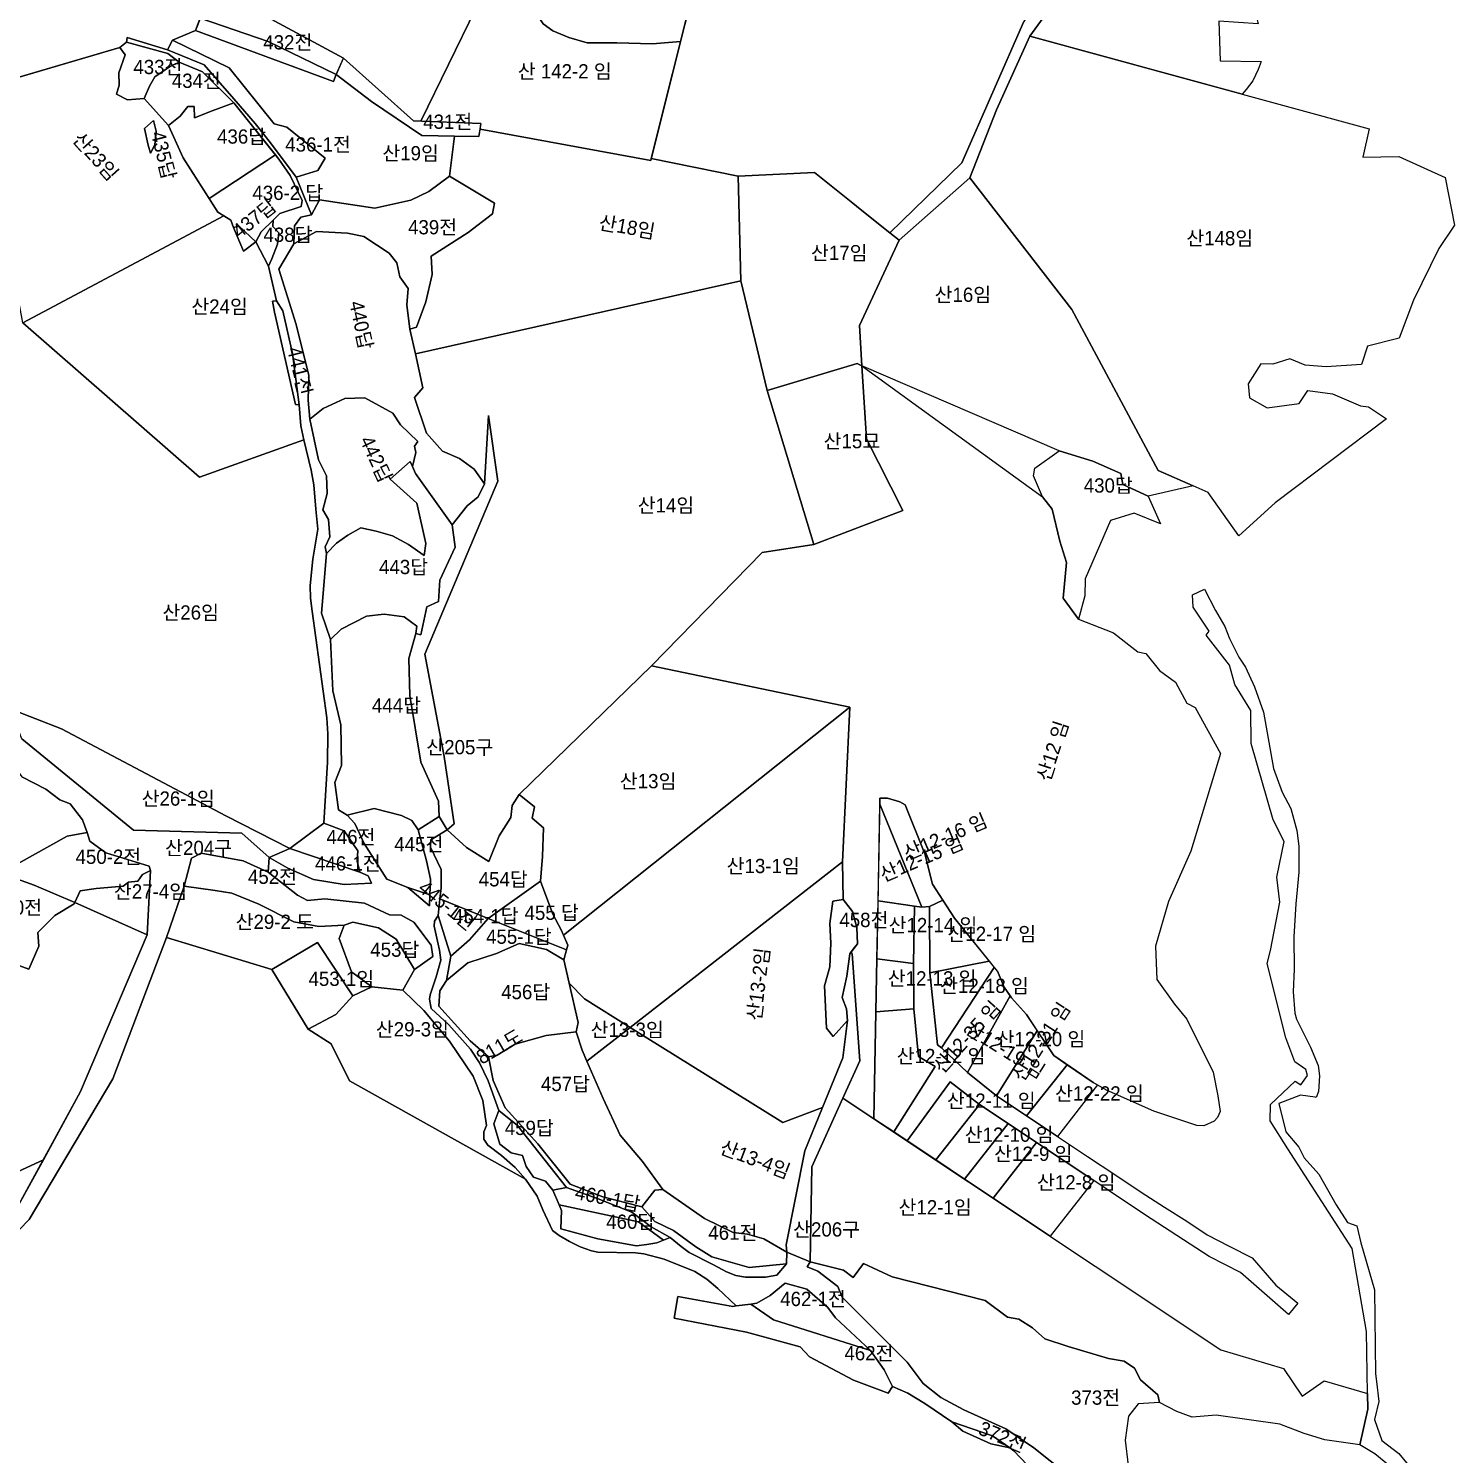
# Model space of a CAD drawing. Header units: metres. Extents: x 245462 to 249549, y 373212 to 377851.
# Drawn here: x 248763.9 to 249263.6, y 375395.7 to 375895.3 of the extents above; entities that cross this region are included whole.
import ezdxf

# ---------------------------------------------------------------- set-up
doc = ezdxf.new("R2010")
doc.units = ezdxf.units.M
doc.layers.add('00_지번', color=6, linetype='Continuous')
doc.layers.add('00_지적', color=6, linetype='Continuous')
doc.styles.get("Standard").update_dxf_attribs({"font": ''})
doc.styles.get('Standard').set_extended_font_data('Gulim')

msp = doc.modelspace()

# ---------------------------------------------------------------- linework, layer by layer
at = {"layer": '00_지적', "linetype": 'Continuous'}
for points in [[(249098.94, 376005.63), (249156.69, 375960.82), (249112.6, 375897.84), (249090.98, 375848.29), (249065.73, 375823.78), (249055.95, 375831.59), (249052.16, 375834.61), (249039.34, 375844.85), (249012.6, 375843.55), (248982.08, 375849.81), (248997.2, 375909.96), (249016.03, 375976.54), (249021.81, 375976.19), (249027.14, 375975.86), (249034.76, 375985.26), (249046.16, 375984.17), (249056.18, 375986.44), (249060.45, 375987.23), (249077.65, 375994.81), (249092.32, 376002.03), (249098.94, 376005.63)], [(248842.91, 375901.93), (248860.91, 375939.01), (248866.8, 375935.85), (248877.21, 375930.68), (248887.51, 375925.23), (248891.85, 375923.03), (248896.47, 375921.51), (248900.95, 375920.55), (248904.94, 375920.07), (248910.87, 375920.13), (248917.52, 375921.1), (248924.83, 375922.06), (248928.13, 375922.61), (248930.41, 375922.54), (248901.39, 375862.84), (248898.82, 375862.94), (248874.29, 375884.98), (248842.91, 375901.93)], [(249139.97, 375927.44), (249114.72, 375892.62), (249103.07, 375866.81), (249093.75, 375842.98), (249069, 375821.17), (249065.73, 375823.78), (249090.98, 375848.29), (249112.6, 375897.84)], [(249195.84, 375883.76), (249194.72, 375880.98), (249192.88, 375877.04), (249190.62, 375873.94), (249189.17, 375872.36), (249114.72, 375892.62), (249139.97, 375927.44), (249173.14, 375921.72), (249186.81, 375928.96), (249196.21, 375925.1), (249193.85, 375920.26), (249192.86, 375916.58), (249192.56, 375913.3), (249192.66, 375908.52), (249193.35, 375904.45), (249193.67, 375901.19), (249194.8, 375896.97), (249181.04, 375897.92), (249181.45, 375884.06), (249195.84, 375883.76)], [(248930.41, 375922.54), (248932.82, 375921.37), (248934.48, 375920.06), (248935.58, 375918.41), (248939.4, 375908.67), (248942.28, 375899.92), (248944.28, 375896.97), (248947.63, 375894.56), (248953.26, 375892.15), (248959.69, 375890.28), (248970, 375890.28), (248982.59, 375890.01), (248992.37, 375890.77), (248981.91, 375849.14), (248922.13, 375860.04), (248922.43, 375862.03), (248901.39, 375862.84), (248930.41, 375922.54)], [(248997.02, 375909.24), (248992.37, 375890.77), (248982.59, 375890.01), (248970, 375890.28), (248959.69, 375890.28), (248953.26, 375892.15), (248947.63, 375894.56), (248944.28, 375896.97), (248942.28, 375899.92), (248939.4, 375908.67), (248935.58, 375918.41), (248935.01, 375919.26), (248936.36, 375924.94), (248997.02, 375909.24)], [(248822.44, 375894.67), (248814.4, 375891.22), (248812.6, 375887.86), (248798.52, 375892.19), (248798.27, 375890.53), (248795.85, 375888.65), (248754.22, 375876.4), (248752.52, 375875.9), (248758.35, 375901.02), (248779.52, 375911.77), (248819.9, 375905.9), (248823.9, 375898.45), (248823.68, 375897.87), (248822.99, 375896.1), (248822.44, 375894.67)], [(248824.09, 375898.93), (248830.9, 375908.42), (248842.91, 375901.93), (248874.29, 375884.98), (248873.86, 375884.01), (248871.69, 375879.23), (248847.85, 375890.81), (248824.09, 375898.93)], [(248824.09, 375898.93), (248847.85, 375890.81), (248871.69, 375879.23), (248870.77, 375876.73), (248822.44, 375894.67), (248824.09, 375898.93)], [(249123.05, 375382.32), (249109.16, 375396.94), (249107.73, 375398.02), (249101.69, 375402.15), (249087.41, 375407.14), (249077.97, 375413.53), (249071.99, 375417.1), (249066.61, 375419.51), (249063.69, 375425.27), (249058.93, 375432.05), (249046.66, 375443.54), (249043.95, 375447.12), (249036.61, 375453.63), (249028.99, 375455.67), (249023.73, 375451.36), (249019.14, 375448.67), (249016.98, 375448.39), (249011.88, 375447.7), (249005.44, 375453.79), (249001.62, 375457.07), (248997.32, 375459.73), (248986.58, 375464.08), (248979.52, 375465.99), (248976.63, 375466.3), (248963.43, 375466.53), (248961.13, 375466.99), (248957.22, 375468.38), (248953.42, 375470.27), (248949.84, 375472.42), (248947.48, 375474.14), (248944.11, 375481.39), (248942.18, 375486.17), (248937.99, 375492.18), (248934.48, 375496.25), (248929.66, 375500.46), (248924.89, 375504.11), (248923.5, 375506.17), (248923.39, 375508.67), (248924.39, 375510.91), (248923.13, 375519.76), (248919.67, 375528.23), (248911.45, 375540.46), (248902.39, 375551.29), (248895.03, 375558.31), (248899.11, 375565.63), (248905.59, 375570.18), (248905.02, 375574.16), (248898.91, 375582.24), (248894.47, 375584.66), (248890.41, 375584.8), (248881.67, 375588.88), (248867.72, 375590.34), (248861.61, 375589.82), (248858.21, 375591.6), (248847.9, 375599.71), (248848.28, 375604.91), (248854.76, 375601.15), (248863.8, 375597.11), (248874.5, 375595.4), (248884.04, 375595.81), (248882.87, 375598.44), (248880.04, 375599.74), (248879.05, 375603.55), (248879.31, 375607.19), (248874.52, 375614.21), (248867.36, 375616.9), (248868.61, 375638.28), (248868.79, 375648.2), (248868.38, 375653.81), (248863.28, 375691.2), (248862.76, 375695.69), (248862.58, 375700.16), (248863.54, 375709.41), (248865.23, 375719.91), (248864.58, 375726.96), (248863.85, 375735.46), (248862.99, 375740.53), (248860.43, 375751.24), (248859.27, 375756.08), (248858.76, 375763.46), (248856.45, 375781.46), (248852.99, 375796.4), (248850.77, 375799.95), (248847.95, 375812.09), (248849.17, 375814.64), (248851.14, 375819.73), (248851.6, 375823.78), (248849.54, 375825.92), (248849.66, 375828.24), (248851.91, 375830.48), (248859.44, 375833.02), (248859.81, 375835.13), (248855.6, 375843.84), (248851.63, 375849.59), (248835.87, 375869.25), (248824.88, 375880.13), (248816.72, 375883.56), (248812.76, 375886.6), (248798.27, 375890.53), (248798.52, 375892.19), (248812.6, 375887.86), (248825.44, 375882.62), (248835.86, 375870.75), (248843.37, 375862), (248848.72, 375855.28), (248857.64, 375843.26), (248863.09, 375830.11), (248859.3, 375829.25), (248857.16, 375826.18), (248856.85, 375819.92), (248851.58, 375810.98), (248857.68, 375791.58), (248862.13, 375773.81), (248861.85, 375765.1), (248862.43, 375758.44), (248865.57, 375744.21), (248868.34, 375738.63), (248868.55, 375732.42), (248867.02, 375726.66), (248869.07, 375723.3), (248869.44, 375717.17), (248867.82, 375713.77), (248868.37, 375711.43), (248866.58, 375690.49), (248869.75, 375681.25), (248870.59, 375663.22), (248873.33, 375651.4), (248873.62, 375637.13), (248871.26, 375631.08), (248872.52, 375621.5), (248875.61, 375619.68), (248878.22, 375616.77), (248881.51, 375609.79), (248889.46, 375597.27), (248896.8, 375594.35), (248904.36, 375587.94), (248904.53, 375591.79), (248904.77, 375597.32), (248903.32, 375603.7), (248900.42, 375614.54), (248907.85, 375619.22), (248910.6, 375614.54), (248904.86, 375611.1), (248904.76, 375608.46), (248908.46, 375600.64), (248908.46, 375594.27), (248908.06, 375590.33), (248907.46, 375584.58), (248906.16, 375582.55), (248906.01, 375580.8), (248907.88, 375572.42), (248908.32, 375568.9), (248906.74, 375563.06), (248904.63, 375556.77), (248904.46, 375555.26), (248905.01, 375551.96), (248911.17, 375546.27), (248918.76, 375537.69), (248921.87, 375532.87), (248924.94, 375526.56), (248928.73, 375516.25), (248927, 375511.48), (248929.05, 375504.42), (248933.08, 375501.32), (248937.03, 375500.42), (248938.29, 375496.6), (248940.84, 375492.83), (248945.06, 375491.41), (248947.64, 375488.23), (248949.82, 375483.12), (248950.67, 375481.14), (248950.45, 375474.75), (248963.42, 375471.21), (248976.96, 375468.8), (248980.6, 375469.21), (248984.01, 375469.82), (248986.43, 375470.76), (248988.77, 375471.67), (248992.62, 375468.49), (248995.37, 375466.48), (249003.97, 375462.16), (249008.45, 375459.63), (249011.7, 375458.44), (249015.14, 375457.75), (249022.15, 375457.82), (249026.11, 375458.54), (249029.51, 375462.48), (249029.62, 375466.59), (249037.74, 375463.21), (249036.7, 375461.46), (249040.46, 375459.93), (249047.48, 375454.56), (249048.95, 375450.78), (249071.76, 375428.03), (249077.33, 375420.5), (249083.56, 375415.61), (249091.62, 375411.29), (249106.38, 375404.68), (249116.11, 375397.95), (249139.68, 375379.31)], [(248812.6, 375887.86), (248814.4, 375891.22), (248834.17, 375881.53), (248850.02, 375861.97), (248854.45, 375860.78), (248867.79, 375849.95), (248865.27, 375845.57), (248857.64, 375843.26), (248848.72, 375855.28), (248843.37, 375862), (248835.86, 375870.75), (248825.44, 375882.62), (248812.6, 375887.86)], [(248814.4, 375891.22), (248822.44, 375894.67), (248870.77, 375876.73), (248871.69, 375879.23), (248884.12, 375869.81), (248901.77, 375857.88), (248913.15, 375857.67), (248911.39, 375843.63), (248904.2, 375838.27), (248897.86, 375835.17), (248885.21, 375832.44), (248865.85, 375835.29), (248863.09, 375830.11), (248857.64, 375843.26), (248865.27, 375845.57), (248867.79, 375849.95), (248854.45, 375860.78), (248850.02, 375861.97), (248834.17, 375881.53), (248814.4, 375891.22)], [(249233.68, 375860.24), (249231.48, 375850.23), (249244.04, 375850.55), (249260.28, 375843.11), (249263.56, 375826.44), (249258.02, 375818.28), (249249.24, 375800.16), (249244.23, 375786.89), (249233.05, 375784.03), (249231, 375777.56), (249218.54, 375776.74), (249211.27, 375777.43), (249205.89, 375779.55), (249199.95, 375777.7), (249195.75, 375777.84), (249191.25, 375770.79), (249191.7, 375765.89), (249197.87, 375762.45), (249209.11, 375763.99), (249212.21, 375768.49), (249220.82, 375767.29), (249230.64, 375763.12), (249233.38, 375762.73), (249239.68, 375758.61), (249200.71, 375729.14), (249188.05, 375717.53), (249177.28, 375732.79), (249171.96, 375735.12), (249159.75, 375740.49), (249129.51, 375796.91), (249093.75, 375842.98), (249103.07, 375866.81), (249114.72, 375892.62), (249233.68, 375860.24)], [(248795.85, 375888.65), (248797.81, 375886.08), (248795.6, 375879.82), (248795.7, 375875.51), (248794.7, 375872.3), (248798.56, 375870.33), (248804.47, 375870.77), (248812.98, 375861.34), (248818.09, 375849.98), (248830.29, 375830.94), (248832.29, 375829.72), (248761.86, 375792.16), (248757.89, 375813.78), (248757.92, 375823.19), (248758.69, 375841), (248755.15, 375861), (248752.52, 375875.9), (248795.85, 375888.65)], [(248795.85, 375888.65), (248798.27, 375890.53), (248812.76, 375886.6), (248816.72, 375883.56), (248813.34, 375881.86), (248808.17, 375878.43), (248806.33, 375875.12), (248804.47, 375870.77), (248798.56, 375870.33), (248794.7, 375872.3), (248795.7, 375875.51), (248795.6, 375879.82), (248797.81, 375886.08), (248795.85, 375888.65)], [(248804.47, 375870.77), (248806.33, 375875.12), (248808.17, 375878.43), (248813.34, 375881.86), (248816.72, 375883.56), (248824.88, 375880.13), (248835.87, 375869.25), (248828.24, 375866.55), (248822.06, 375864.07), (248821.94, 375868.06), (248819.72, 375868.05), (248817.01, 375864.65), (248812.98, 375861.34), (248804.47, 375870.77)], [(248871.69, 375879.23), (248874.29, 375884.98), (248898.82, 375862.94), (248922.43, 375862.03), (248921.75, 375857.51), (248913.15, 375857.67), (248901.77, 375857.88), (248884.12, 375869.81), (248871.69, 375879.23)], [(248812.98, 375861.34), (248817.01, 375864.65), (248819.72, 375868.05), (248821.94, 375868.06), (248822.06, 375864.07), (248828.24, 375866.55), (248835.87, 375869.25), (248850.44, 375851.07), (248827.19, 375835.78), (248818.09, 375849.98), (248812.98, 375861.34)], [(248806.67, 375851.62), (248805.85, 375854.49), (248804.55, 375860.35), (248807.65, 375863.12), (248808.59, 375859.34), (248808.21, 375854.61), (248806.67, 375851.62)], [(248806.67, 375851.62), (248808.21, 375854.61), (248808.59, 375859.34), (248807.65, 375863.12), (248804.55, 375860.35), (248805.85, 375854.49), (248806.67, 375851.62)], [(248897.55, 375789.94), (248899.82, 375790.7), (248903.17, 375799.61), (248905.35, 375809.1), (248904.94, 375815.6), (248917.9, 375823.92), (248926.47, 375830.41), (248927.14, 375834.17), (248911.39, 375843.63), (248913.15, 375857.67), (248921.75, 375857.51), (248922.13, 375860.04), (248981.91, 375849.14), (248982.08, 375849.81), (249012.6, 375843.55), (249013.47, 375806.96), (248899.46, 375781.31), (248897.55, 375789.94)], [(248827.19, 375835.78), (248850.44, 375851.07), (248851.63, 375849.59), (248855.6, 375843.84), (248859.81, 375835.13), (248859.44, 375833.02), (248851.91, 375830.48), (248849.66, 375828.24), (248845.44, 375824.12), (248843.61, 375820.59), (248837.72, 375826.05), (248835.72, 375825.62), (248834.82, 375828.18), (248832.29, 375829.72), (248830.29, 375830.94), (248827.19, 375835.78)], [(248911.39, 375843.63), (248927.14, 375834.17), (248926.47, 375830.41), (248917.9, 375823.92), (248904.94, 375815.6), (248905.35, 375809.1), (248903.17, 375799.61), (248899.82, 375790.7), (248897.55, 375789.94), (248896.52, 375798.54), (248896.96, 375804.21), (248894.02, 375808.28), (248892.98, 375813.25), (248890.28, 375816.61), (248881.34, 375822.49), (248875.72, 375823.67), (248864.79, 375824.22), (248856.85, 375819.92), (248857.16, 375826.18), (248859.3, 375829.25), (248863.09, 375830.11), (248865.85, 375835.29), (248885.21, 375832.44), (248897.86, 375835.17), (248904.2, 375838.27), (248911.39, 375843.63)], [(249012.6, 375843.55), (249039.34, 375844.85), (249052.16, 375834.61), (249055.95, 375831.59), (249065.73, 375823.78), (249069, 375821.17), (249055.05, 375791.27), (249055.94, 375777.19), (249054.27, 375777.96), (249022.75, 375768.46), (249013.47, 375806.96), (249012.6, 375843.55)], [(249055.94, 375777.19), (249055.05, 375791.27), (249069, 375821.17), (249093.75, 375842.98), (249129.51, 375796.91), (249159.75, 375740.49), (249171.96, 375735.12), (249156.17, 375731.52), (249147.34, 375735.6), (249146.59, 375739.47), (249136.87, 375743.78), (249125.02, 375747.35), (249055.94, 375777.19)], [(248832.29, 375829.72), (248834.82, 375828.18), (248835.72, 375825.62), (248839.27, 375817.36), (248843.61, 375820.59), (248847.95, 375812.09), (248850.77, 375799.95), (248849.39, 375799.85), (248850.12, 375795.97), (248857.49, 375763.57), (248858.76, 375763.46), (248859.27, 375756.08), (248860.43, 375751.24), (248823.86, 375738.09), (248761.86, 375792.16), (248832.29, 375829.72)], [(248843.61, 375820.59), (248839.27, 375817.36), (248835.72, 375825.62), (248837.72, 375826.05), (248843.61, 375820.59)], [(248849.66, 375828.24), (248849.54, 375825.92), (248851.6, 375823.78), (248851.14, 375819.73), (248849.17, 375814.64), (248847.95, 375812.09), (248843.61, 375820.59), (248845.44, 375824.12), (248849.66, 375828.24)], [(248856.85, 375819.92), (248864.79, 375824.22), (248875.72, 375823.67), (248881.34, 375822.49), (248890.28, 375816.61), (248892.98, 375813.25), (248894.02, 375808.28), (248896.96, 375804.21), (248896.52, 375798.54), (248897.55, 375789.94), (248899.46, 375781.31), (248902.1, 375769.39), (248899.19, 375766.07), (248903.37, 375753.52), (248908.92, 375747.28), (248914.88, 375744.68), (248920.09, 375740.89), (248923.71, 375735.8), (248921.51, 375731.25), (248917.55, 375728.08), (248912.35, 375721.39), (248899.54, 375739.4), (248898.43, 375741.9), (248899.63, 375746.72), (248899.14, 375748.99), (248900.31, 375750.62), (248894.3, 375756.43), (248891.52, 375760.5), (248881.69, 375765.88), (248874.69, 375765.75), (248867.12, 375762.19), (248862.43, 375758.44), (248861.85, 375765.1), (248862.13, 375773.81), (248857.68, 375791.58), (248851.58, 375810.98), (248856.85, 375819.92)], [(249013.47, 375806.96), (249022.75, 375768.46), (249039.08, 375714.59), (249020.95, 375711.76), (248982.15, 375672.04), (248935.88, 375626.91), (248933.4, 375623.11), (248932.96, 375618.83), (248928.85, 375612.5), (248925.21, 375603.48), (248917.39, 375608.38), (248910.6, 375614.54), (248913, 375616.66), (248909.57, 375640.24), (248902.75, 375676.15), (248928.37, 375736.68), (248925.09, 375759.7), (248923.71, 375735.8), (248920.09, 375740.89), (248914.88, 375744.68), (248908.92, 375747.28), (248903.37, 375753.52), (248899.19, 375766.07), (248902.1, 375769.39), (248899.46, 375781.31), (249013.47, 375806.96)], [(248850.77, 375799.95), (248852.99, 375796.4), (248856.45, 375781.46), (248858.76, 375763.46), (248857.49, 375763.57), (248850.12, 375795.97), (248849.39, 375799.85), (248850.77, 375799.95)], [(248761.86, 375792.16), (248823.86, 375738.09), (248860.43, 375751.24)], [(249039.08, 375714.59), (249070.3, 375726.44), (249057.55, 375751.51), (249055.94, 375777.19), (249119.21, 375731.23), (249122.63, 375726.95), (249125.25, 375715.65), (249127.61, 375708.26), (249126.39, 375695.78), (249131.83, 375688.41), (249144.12, 375683.56), (249149.4, 375679.41), (249152.62, 375676.88), (249155.45, 375676.3), (249160.22, 375670.42), (249165.76, 375666.28), (249169.76, 375658.98), (249172.69, 375657.41), (249181.57, 375641.28), (249171.2, 375607.08), (249163.32, 375589.47), (249158.83, 375573.84), (249159.25, 375562.13), (249165.44, 375553.51), (249169.75, 375548.24), (249178.95, 375529.62), (249180.63, 375521.35), (249181.4, 375515.83), (249180.54, 375513.72), (249179.33, 375512.5), (249175.71, 375510.77), (249173.28, 375510.94), (249158.16, 375515.92), (249141.59, 375523.37), (249136.99, 375525.99), (249123.19, 375535.42), (249113.62, 375549.82), (249108.36, 375555.63), (249105.78, 375559.47), (249103.39, 375564.97), (249088.38, 375583.55), (249080.62, 375595.5), (249078.02, 375606.11), (249071.11, 375623.3), (249069.2, 375624.42), (249064.86, 375625.7), (249062.24, 375625.66), (249060.14, 375513.33), (249049.26, 375520.57), (249055.16, 375533.58), (249052.49, 375571.07), (249052.19, 375571.78), (249053.24, 375573.15), (249054.32, 375574.55), (249054.09, 375580.36), (249052.62, 375585.96), (249051.31, 375587.6), (249049.31, 375590.08), (249049.14, 375603.28), (249051.71, 375657.5), (248982.15, 375672.04), (249020.95, 375711.76), (249039.08, 375714.59)], [(249055.94, 375777.19), (249057.55, 375751.51), (249070.3, 375726.44), (249039.08, 375714.59), (249022.75, 375768.46), (249054.27, 375777.96), (249055.94, 375777.19)], [(248898.43, 375741.9), (248897.65, 375743.66), (248890.62, 375737.41), (248899.91, 375728.96), (248903.17, 375714.9), (248902.48, 375710.72), (248897.08, 375714.5), (248891.39, 375717.6), (248885.68, 375719.18), (248880.36, 375720.37), (248875.77, 375717.79), (248871.84, 375714.97), (248868.37, 375711.43), (248867.82, 375713.77), (248869.44, 375717.17), (248869.07, 375723.3), (248867.02, 375726.66), (248868.55, 375732.42), (248868.34, 375738.63), (248865.57, 375744.21), (248862.43, 375758.44), (248867.12, 375762.19), (248874.69, 375765.75), (248881.69, 375765.88), (248891.52, 375760.5), (248894.3, 375756.43), (248900.31, 375750.62), (248899.14, 375748.99), (248899.63, 375746.72), (248898.43, 375741.9)], [(248912.35, 375721.39), (248917.55, 375728.08), (248921.51, 375731.25), (248923.71, 375735.8), (248925.09, 375759.7), (248928.37, 375736.68), (248902.75, 375676.15), (248909.57, 375640.24), (248913, 375616.66), (248910.6, 375614.54), (248907.85, 375619.22), (248907.57, 375624.58), (248901.32, 375638.3), (248897.5, 375661.6), (248897.2, 375674.63), (248899.6, 375683.34), (248901.33, 375682.9), (248903.53, 375692.72), (248907.53, 375694.61), (248908.05, 375702.06), (248913.41, 375713.59), (248912.35, 375721.39)], [(248860.43, 375751.24), (248862.99, 375740.53), (248863.85, 375735.46), (248864.58, 375726.96), (248865.23, 375719.91), (248863.54, 375709.41), (248862.58, 375700.16), (248862.76, 375695.69), (248863.28, 375691.2), (248868.38, 375653.81), (248868.79, 375648.2), (248868.61, 375638.28), (248867.36, 375616.9), (248855.42, 375607.97), (248833.07, 375619.51), (248775.45, 375649.95), (248757.47, 375656.97)], [(249156.17, 375731.52), (249156.22, 375731.5), (249160.51, 375721.74), (249151.3, 375725.5), (249142.97, 375722.91), (249134.16, 375702.47), (249134.05, 375696.56), (249131.83, 375688.41), (249126.39, 375695.78), (249127.61, 375708.26), (249125.25, 375715.65), (249122.63, 375726.95), (249119.21, 375731.23), (249116.08, 375738.54), (249116.52, 375741.3), (249125.02, 375747.35), (249136.87, 375743.78), (249146.59, 375739.47), (249147.34, 375735.6), (249156.17, 375731.52)], [(248912.35, 375721.39), (248913.41, 375713.59), (248908.05, 375702.06), (248907.53, 375694.61), (248903.53, 375692.72), (248901.33, 375682.9), (248899.6, 375683.34), (248899.96, 375685.93), (248895.5, 375689.18), (248888.56, 375690.17), (248882.31, 375689.39), (248873.42, 375684.89), (248869.75, 375681.25), (248866.58, 375690.49), (248868.37, 375711.43), (248871.84, 375714.97), (248875.77, 375717.79), (248880.36, 375720.37), (248885.68, 375719.18), (248891.39, 375717.6), (248897.08, 375714.5), (248902.48, 375710.72), (248903.17, 375714.9), (248899.91, 375728.96), (248890.62, 375737.41), (248897.65, 375743.66), (248898.43, 375741.9), (248899.54, 375739.4), (248912.35, 375721.39)], [(249233.13, 375416.98), (249232.77, 375438.75), (249227.69, 375467.79), (249205.18, 375502.74), (249198.97, 375512.61), (249199.12, 375518.32), (249207.73, 375526.43), (249209.66, 375525.21), (249212.03, 375528.42), (249211.5, 375530.62), (249207.65, 375533.31), (249204.43, 375541.71), (249197.96, 375567.75), (249199.05, 375572.32), (249202.36, 375589.23), (249201.34, 375597.93), (249203.88, 375610.44), (249199.98, 375618.06), (249192.33, 375644.85), (249192.16, 375656.37), (249186.6, 375665.5), (249184.76, 375672.29), (249176.51, 375682.74), (249177.57, 375684.19), (249171.97, 375692.57), (249171.78, 375696.92), (249175.94, 375698.87), (249179.86, 375691.38), (249183.08, 375685.84), (249184.76, 375681.58), (249187.96, 375675.08), (249190.32, 375671.51), (249193.48, 375664.65), (249196.6, 375655.79), (249200.13, 375636.08), (249203.16, 375627.73), (249206.24, 375622), (249208.37, 375614.28), (249208.96, 375608.81), (249209.01, 375599.68), (249208.01, 375588.61), (249207.31, 375577.11), (249207.36, 375565.7), (249207.06, 375557.76), (249207.66, 375550.27), (249208.24, 375548.17), (249213.16, 375538.39), (249215.78, 375531.99), (249216.27, 375528.31), (249215.9, 375522.83), (249215.14, 375520.76), (249214.78, 375520.92), (249209.55, 375521.63), (249202.06, 375518.7), (249204.41, 375508.68), (249208.96, 375503.31), (249210.91, 375499.6), (249216.08, 375493.9), (249222.14, 375483.15), (249226.08, 375476.94), (249229.3, 375475.73), (249230.76, 375469.79), (249235.55, 375453.37), (249235.92, 375423.94), (249236.22, 375421.27), (249237.02, 375414.25), (249235.49, 375407.96), (249238.1, 375400.54), (249244.06, 375396.03), (249252.13, 375386.21)], [(248869.75, 375681.25), (248873.42, 375684.89), (248882.31, 375689.39), (248888.56, 375690.17), (248895.5, 375689.18), (248899.96, 375685.93), (248899.6, 375683.34), (248897.2, 375674.63), (248897.5, 375661.6), (248901.32, 375638.3), (248907.57, 375624.58), (248907.85, 375619.22), (248900.42, 375614.54), (248898.25, 375617.78), (248894.62, 375619.53), (248884.98, 375621.99), (248875.61, 375619.68), (248872.52, 375621.5), (248871.26, 375631.08), (248873.62, 375637.13), (248873.33, 375651.4), (248870.59, 375663.22), (248869.75, 375681.25)], [(249051.71, 375657.5), (248951.31, 375577.64), (248950.51, 375579.54), (248947.64, 375584.98), (248943.29, 375596.62), (248943.96, 375605.18), (248944.33, 375615.26), (248940.36, 375618.67), (248941.15, 375622.59), (248935.88, 375626.91), (248982.15, 375672.04), (249051.71, 375657.5)], [(248757.47, 375656.97), (248775.45, 375649.95), (248833.07, 375619.51), (248855.42, 375607.97), (248848.28, 375604.91), (248838.63, 375613.37), (248800.73, 375614.41), (248761.51, 375646.46), (248757.47, 375656.97)], [(249049.14, 375603.28), (248974.73, 375545.33), (248958.72, 375555.35), (248953.31, 375560.86), (248951.47, 375569.02), (248952.39, 375572.45), (248952.82, 375574.08), (248951.31, 375577.64), (249051.71, 375657.5), (249049.14, 375603.28)], [(248723.03, 375640.9), (248731.51, 375645.31), (248741.52, 375646.55), (248749.77, 375645.68), (248755, 375642.23), (248761.52, 375633.16), (248769.93, 375628.79), (248774.84, 375625.04), (248778.48, 375623.67), (248782.87, 375618.05), (248784.47, 375613.64), (248777.43, 375612.38), (248754.16, 375599.4), (248744.77, 375602.81), (248716.28, 375616.2), (248716.2, 375621.49), (248716.69, 375625.93), (248722.96, 375634.55), (248723.03, 375640.9)], [(248761.51, 375646.46), (248800.73, 375614.41), (248838.63, 375613.37), (248848.28, 375604.91), (248847.9, 375599.71), (248839.1, 375603.67), (248824.41, 375606.38), (248821.03, 375604.66), (248818.45, 375594.8), (248812.31, 375576.77), (248793.43, 375527.3), (248764.18, 375477.98), (248739.23, 375452.4)], [(248759.82, 375481.94), (248782.14, 375522.86), (248805.43, 375577.76), (248806.6, 375600.26), (248806.18, 375601.85), (248791, 375606.49), (248785.44, 375610.61), (248784.47, 375613.64), (248782.87, 375618.05), (248778.48, 375623.67), (248774.84, 375625.04), (248769.93, 375628.79), (248761.52, 375633.16)], [(248910.6, 375614.54), (248917.39, 375608.38), (248925.21, 375603.48), (248928.85, 375612.5), (248932.96, 375618.83), (248933.4, 375623.11), (248935.88, 375626.91), (248941.15, 375622.59), (248940.36, 375618.67), (248944.33, 375615.26), (248943.96, 375605.18), (248943.29, 375596.62), (248925, 375583.48), (248908.06, 375590.33), (248908.46, 375594.27), (248908.46, 375600.64), (248904.76, 375608.46), (248904.86, 375611.1), (248910.6, 375614.54)], [(248875.61, 375619.68), (248884.98, 375621.99), (248894.62, 375619.53), (248898.25, 375617.78), (248900.42, 375614.54), (248903.32, 375603.7), (248904.77, 375597.32), (248904.53, 375591.79), (248896.8, 375594.35), (248889.46, 375597.27), (248881.51, 375609.79), (248878.22, 375616.77), (248875.61, 375619.68)], [(249062.2, 375623.54), (249076.89, 375587.47), (249074.36, 375587.83), (249061.57, 375589.65), (249062.2, 375623.54)], [(249064.86, 375625.7), (249069.2, 375624.42), (249071.11, 375623.3), (249078.02, 375606.11), (249080.62, 375595.5), (249084.28, 375589.87), (249079.6, 375587.71), (249076.89, 375587.47), (249062.2, 375623.54), (249062.24, 375625.66), (249064.86, 375625.7)], [(248855.42, 375607.97), (248867.36, 375616.9), (248874.52, 375614.21), (248879.31, 375607.19), (248879.05, 375603.55), (248880.04, 375599.74), (248855.42, 375607.97)], [(248784.47, 375613.64), (248785.44, 375610.61), (248791, 375606.49), (248806.18, 375601.85), (248806.6, 375600.26), (248803.87, 375598.84), (248802.19, 375596.56), (248798.99, 375596.27), (248797.07, 375594.85), (248787.57, 375594.02), (248781.97, 375593.18), (248780.17, 375589.1), (248765.93, 375595.18), (248754.16, 375599.4), (248777.43, 375612.38), (248784.47, 375613.64)], [(248818.45, 375594.8), (248821.03, 375604.66), (248824.41, 375606.38), (248839.1, 375603.67), (248847.9, 375599.71), (248858.21, 375591.6), (248861.61, 375589.82), (248867.72, 375590.34), (248881.67, 375588.88), (248890.41, 375584.8), (248894.47, 375584.66), (248898.91, 375582.24), (248905.02, 375574.16), (248905.59, 375570.18), (248899.11, 375565.63), (248892.78, 375576.18), (248886.57, 375580.2), (248877.54, 375582.25), (248874.46, 375581.2), (248865.59, 375580.67), (248856.83, 375582.32), (248844.55, 375588.47), (248835.12, 375592.31), (248829.32, 375593.31), (248818.45, 375594.8)], [(248855.42, 375607.97), (248880.04, 375599.74), (248882.87, 375598.44), (248884.04, 375595.81), (248874.5, 375595.4), (248863.8, 375597.11), (248854.76, 375601.15), (248848.28, 375604.91), (248855.42, 375607.97)], [(249049.14, 375603.28), (249049.31, 375590.08), (249045.73, 375589.56), (249044.68, 375581.72), (249045.03, 375574.86), (249044.72, 375566.59), (249042.83, 375559.84), (249043.57, 375545.04), (249045.89, 375542.17), (249050.84, 375547.74), (249049.23, 375534.62), (249042.14, 375517.23), (249028.16, 375511.95), (248974.73, 375545.33), (249049.14, 375603.28)], [(248754.16, 375599.4), (248765.93, 375595.18), (248780.17, 375589.1), (248779.94, 375588.59), (248773.17, 375584.56), (248767.13, 375578.62), (248767.54, 375573.83), (248764.01, 375565.76), (248745.83, 375572.4)], [(248806.6, 375600.26), (248805.43, 375577.76), (248780.17, 375589.1), (248781.97, 375593.18), (248787.57, 375594.02), (248797.07, 375594.85), (248798.99, 375596.27), (248802.19, 375596.56), (248803.87, 375598.84), (248806.6, 375600.26)], [(248925, 375583.48), (248943.29, 375596.62), (248947.64, 375584.98), (248950.51, 375579.54), (248951.31, 375577.64), (248952.82, 375574.08), (248952.39, 375572.45), (248925, 375583.48)], [(248536.23, 375513.29), (248618.7, 375592.8), (248629.45, 375521.76), (248645.41, 375501.09), (248686.38, 375489.28), (248754.2, 375491.99), (248769.11, 375498.97), (248759.82, 375481.94), (248733.86, 375457.68), (248704.28, 375453.85), (248580.63, 375435.33), (248535.99, 375398.35), (248503.99, 375411.34), (248476.22, 375438.96), (248490.75, 375490.89), (248509.76, 375500.26), (248512.98, 375487.91), (248526.17, 375497.02), (248522.26, 375506.41), (248536.23, 375513.29)], [(248874.46, 375581.2), (248872.76, 375576.44), (248877.09, 375564.84), (248884.16, 375559.54), (248877.49, 375556.41), (248865.19, 375575.08), (248849.12, 375565.63), (248812.31, 375576.77), (248818.45, 375594.8), (248829.32, 375593.31), (248835.12, 375592.31), (248844.55, 375588.47), (248856.83, 375582.32), (248865.59, 375580.67), (248874.46, 375581.2)], [(248896.8, 375594.35), (248904.53, 375591.79), (248904.36, 375587.94), (248896.8, 375594.35)], [(248745.83, 375572.4), (248764.01, 375565.76), (248767.54, 375573.83), (248767.13, 375578.62), (248773.17, 375584.56), (248779.94, 375588.59), (248780.17, 375589.1)], [(248780.17, 375589.1), (248805.43, 375577.76), (248782.14, 375522.86), (248769.11, 375498.97), (248754.2, 375491.99)], [(248908.06, 375590.33), (248925, 375583.48), (248918.41, 375575.97), (248911.92, 375570.23), (248907.46, 375584.58), (248908.06, 375590.33)], [(249051.7, 375571.14), (249050.65, 375563.26), (249048.97, 375555.78), (249050.56, 375551.82), (249050.84, 375547.74), (249045.89, 375542.17), (249043.57, 375545.04), (249042.83, 375559.84), (249044.72, 375566.59), (249045.03, 375574.86), (249044.68, 375581.72), (249045.73, 375589.56), (249049.31, 375590.08), (249052.62, 375585.96), (249054.09, 375580.36), (249054.32, 375574.55), (249051.7, 375571.14)], [(249074.36, 375587.83), (249074.01, 375567.72), (249061.19, 375569.33), (249061.57, 375589.65), (249074.36, 375587.83)], [(249076.89, 375587.47), (249079.6, 375587.71), (249079.76, 375564.47), (249082.4, 375539.2), (249083.76, 375538.11), (249092.89, 375529.56), (249103.12, 375521.29), (249113.65, 375514.32), (249124.45, 375507.13), (249135, 375500.1), (249144.86, 375493.54), (249153.75, 375487.62), (249161.89, 375482.34), (249169.76, 375477.45), (249176.95, 375472.66), (249184.56, 375468.63), (249192.72, 375464.52), (249200.97, 375454.98), (249208.69, 375448.65), (249205.42, 375444.7), (249188.61, 375459.43), (249177.61, 375465.09), (249157.23, 375478.27), (249147.19, 375484.95), (249137.16, 375491.63), (249117.15, 375504.96), (249107.12, 375511.64), (249097.07, 375518.33), (249086.8, 375526.19), (249071.8, 375505.56), (249067.08, 375508.7), (249081.55, 375531.58), (249075.76, 375535.13), (249074.12, 375551.85), (249074.01, 375567.72), (249074.36, 375587.83), (249076.89, 375587.47)], [(249084.28, 375589.87), (249088.38, 375583.55), (249100.56, 375568.48), (249079.76, 375564.47), (249079.6, 375587.71), (249084.28, 375589.87)], [(248874.46, 375581.2), (248877.54, 375582.25), (248886.57, 375580.2), (248892.78, 375576.18), (248899.11, 375565.63), (248895.03, 375558.31), (248884.16, 375559.54), (248877.09, 375564.84), (248872.76, 375576.44), (248874.46, 375581.2)], [(248907.46, 375584.58), (248911.92, 375570.23), (248910.36, 375561.74), (248908.03, 375558.12), (248907.72, 375552.73), (248918.69, 375540.57), (248925.09, 375534.97), (248926.73, 375526.77), (248930.93, 375517.15), (248942.33, 375504.47), (248953.73, 375490.42), (248965.1, 375485.96), (248978.83, 375482.48), (248983.37, 375477.27), (248989.92, 375474.16), (248997.73, 375468.48), (249003.38, 375464.95), (249016.36, 375461.16), (249029.51, 375462.48), (249026.11, 375458.54), (249022.15, 375457.82), (249015.14, 375457.75), (249011.7, 375458.44), (249008.45, 375459.63), (249003.97, 375462.16), (248995.37, 375466.48), (248992.62, 375468.49), (248988.77, 375471.67), (248982.04, 375475.49), (248975.27, 375480.53), (248963.53, 375485.26), (248952.41, 375489.25), (248935.19, 375510.95), (248928.73, 375516.25), (248924.94, 375526.56), (248921.87, 375532.87), (248918.76, 375537.69), (248911.17, 375546.27), (248905.01, 375551.96), (248904.46, 375555.26), (248904.63, 375556.77), (248906.74, 375563.06), (248908.32, 375568.9), (248907.88, 375572.42), (248906.01, 375580.8), (248906.16, 375582.55), (248907.46, 375584.58)], [(248952.39, 375572.45), (248951.47, 375569.02), (248945.39, 375572.66), (248935.86, 375574.77), (248927.9, 375571.27), (248917.83, 375567.94), (248910.36, 375561.74), (248911.92, 375570.23), (248918.41, 375575.97), (248925, 375583.48), (248952.39, 375572.45)], [(248556.2, 375359.19), (248445.08, 375410.47), (248476.22, 375438.96), (248503.99, 375411.34), (248535.99, 375398.35), (248580.63, 375435.33), (248625.03, 375439.88), (248667.22, 375442.73), (248739.23, 375452.4), (248764.18, 375477.98), (248793.43, 375527.3), (248812.31, 375576.77), (248849.12, 375565.63)], [(248877.49, 375556.41), (248871.61, 375549.79), (248861.88, 375544.66), (248849.12, 375565.63), (248865.19, 375575.08), (248877.49, 375556.41)], [(248951.47, 375569.02), (248953.31, 375560.86), (248956.44, 375546.99), (248955.8, 375543.71), (248945.32, 375542.51), (248934.42, 375539.46), (248928.17, 375535.56), (248925.09, 375534.97), (248918.69, 375540.57), (248907.72, 375552.73), (248908.03, 375558.12), (248910.36, 375561.74), (248917.83, 375567.94), (248927.9, 375571.27), (248935.86, 375574.77), (248945.39, 375572.66), (248951.47, 375569.02)], [(249052.19, 375571.78), (249052.49, 375571.07), (249055.16, 375533.58), (249049.26, 375520.57), (249038.33, 375496.5), (249037.74, 375463.21), (249029.62, 375466.59), (249029.39, 375469.1), (249035.96, 375502.07), (249042.14, 375517.23), (249049.23, 375534.62), (249050.84, 375547.74), (249050.56, 375551.82), (249048.97, 375555.78), (249050.65, 375563.26), (249051.7, 375571.14), (249052.19, 375571.78)], [(249074.01, 375567.72), (249074.12, 375551.85), (249060.84, 375550.76), (249061.19, 375569.33), (249074.01, 375567.72)], [(249100.56, 375568.48), (249102.32, 375566.3), (249083.76, 375538.11), (249082.4, 375539.2), (249079.76, 375564.47), (249100.56, 375568.48)], [(249103.39, 375564.97), (249105.78, 375559.47), (249107.82, 375556.43), (249092.89, 375529.56), (249083.76, 375538.11), (249102.32, 375566.3), (249103.39, 375564.97)], [(248849.12, 375565.63), (248861.88, 375544.66), (248869.9, 375539.59), (248876.37, 375526.64), (248937.99, 375492.18), (248942.18, 375486.17), (248944.11, 375481.39), (248947.48, 375474.14), (248949.84, 375472.42), (248953.42, 375470.27), (248957.22, 375468.38), (248961.13, 375466.99), (248963.43, 375466.53), (248976.63, 375466.3), (248979.52, 375465.99), (248986.58, 375464.08), (248997.32, 375459.73), (249001.62, 375457.07), (249005.44, 375453.79), (249011.88, 375447.7), (249010.65, 375447.54), (248991.44, 375450.99), (248990.1, 375443.44), (249015.48, 375438.49), (249034.26, 375433.33), (249037.55, 375429.91), (249053.02, 375421.72), (249065.08, 375417.19), (249066.61, 375419.51), (249071.99, 375417.1), (249077.97, 375413.53), (249087.41, 375407.14), (249091.28, 375403.85), (249101.13, 375399.42), (249107.73, 375398.02), (249109.16, 375396.94), (249123.05, 375382.32)], [(248895.03, 375558.31), (248902.39, 375551.29), (248911.45, 375540.46), (248919.67, 375528.23), (248923.13, 375519.76), (248924.39, 375510.91), (248923.39, 375508.67), (248923.5, 375506.17), (248924.89, 375504.11), (248929.66, 375500.46), (248934.48, 375496.25), (248937.99, 375492.18), (248876.37, 375526.64), (248869.9, 375539.59), (248861.88, 375544.66), (248871.61, 375549.79), (248877.49, 375556.41), (248884.16, 375559.54), (248895.03, 375558.31)], [(248953.31, 375560.86), (248958.72, 375555.35), (248974.73, 375545.33), (248959.54, 375533.51), (248957.88, 375537.36), (248955.8, 375543.71), (248956.44, 375546.99), (248953.31, 375560.86)], [(249107.82, 375556.43), (249108.36, 375555.63), (249113.62, 375549.82), (249117.37, 375544.17), (249103.12, 375521.29), (249092.89, 375529.56), (249107.82, 375556.43)], [(249074.12, 375551.85), (249075.76, 375535.13), (249081.55, 375531.58), (249067.08, 375508.7), (249060.14, 375513.33), (249060.84, 375550.76), (249074.12, 375551.85)], [(248925.09, 375534.97), (248928.17, 375535.56), (248934.42, 375539.46), (248945.32, 375542.51), (248955.8, 375543.71), (248957.88, 375537.36), (248959.54, 375533.51), (248965.21, 375520.4), (248971.18, 375507.57), (248979, 375498.32), (248986.12, 375488.55), (248983.34, 375488.33), (248978.83, 375482.48), (248965.1, 375485.96), (248953.73, 375490.42), (248942.33, 375504.47), (248930.93, 375517.15), (248926.73, 375526.77), (248925.09, 375534.97)], [(248959.54, 375533.51), (248974.73, 375545.33), (249028.16, 375511.95), (249042.14, 375517.23), (249035.96, 375502.07), (249029.39, 375469.1), (249029.62, 375466.59), (249021.56, 375471.21), (249015.79, 375472.9), (249010.82, 375473.45), (249000.74, 375478.3), (248986.12, 375488.55), (248979, 375498.32), (248971.18, 375507.57), (248965.21, 375520.4), (248959.54, 375533.51)], [(249123.19, 375535.42), (249127.85, 375532.24), (249113.65, 375514.32), (249103.12, 375521.29), (249117.37, 375544.17), (249123.19, 375535.42)], [(249136.99, 375525.99), (249138.48, 375525.15), (249124.45, 375507.13), (249113.65, 375514.32), (249127.85, 375532.24), (249136.99, 375525.99)], [(249086.8, 375526.19), (249097.07, 375518.33), (249081.84, 375498.88), (249071.8, 375505.56), (249086.8, 375526.19)], [(248928.73, 375516.25), (248935.19, 375510.95), (248952.41, 375489.25), (248947.64, 375488.23), (248945.06, 375491.41), (248940.84, 375492.83), (248938.29, 375496.6), (248937.03, 375500.42), (248933.08, 375501.32), (248929.05, 375504.42), (248927, 375511.48), (248928.73, 375516.25)], [(249037.74, 375463.21), (249038.33, 375496.5), (249049.26, 375520.57), (249181.73, 375432.34), (249203.66, 375425.79), (249210.2, 375416.15), (249217.93, 375421.52), (249233.13, 375416.98), (249233.22, 375411.51), (249230.44, 375399.03), (249218.09, 375400.76), (249210.88, 375402.99), (249202.34, 375406.3), (249180.07, 375409.46), (249171.64, 375408.79), (249166.31, 375410.7), (249160.22, 375413.92), (249159.64, 375416.62), (249153.56, 375421.77), (249151.47, 375425.94), (249147.77, 375428.4), (249142.27, 375429.27), (249128.25, 375433.45), (249120.07, 375436.19), (249115.72, 375440.04), (249110.89, 375443.09), (249106.9, 375443.75), (249099.07, 375449.63), (249066.57, 375457.92), (249056.49, 375462.61), (249052.87, 375457.65), (249049.48, 375460.22), (249037.74, 375463.21)], [(249097.07, 375518.33), (249107.12, 375511.64), (249091.87, 375492.19), (249081.84, 375498.88), (249097.07, 375518.33)], [(249107.12, 375511.64), (249117.15, 375504.96), (249101.91, 375485.51), (249091.87, 375492.19), (249107.12, 375511.64)], [(249117.15, 375504.96), (249137.16, 375491.63), (249121.91, 375472.19), (249101.91, 375485.51), (249117.15, 375504.96)], [(248952.41, 375489.25), (248963.53, 375485.26), (248975.27, 375480.53), (248982.04, 375475.49), (248988.77, 375471.67), (248986.43, 375470.76), (248977.65, 375477.15), (248949.82, 375483.12), (248947.64, 375488.23), (248952.41, 375489.25)], [(248986.12, 375488.55), (249000.74, 375478.3), (249010.82, 375473.45), (249015.79, 375472.9), (249021.56, 375471.21), (249029.62, 375466.59), (249029.51, 375462.48), (249016.36, 375461.16), (249003.38, 375464.95), (248997.73, 375468.48), (248989.92, 375474.16), (248983.37, 375477.27), (248978.83, 375482.48), (248983.34, 375488.33), (248986.12, 375488.55)], [(248949.82, 375483.12), (248977.65, 375477.15), (248986.43, 375470.76), (248984.01, 375469.82), (248980.6, 375469.21), (248976.96, 375468.8), (248963.42, 375471.21), (248950.45, 375474.75), (248950.67, 375481.14), (248949.82, 375483.12)], [(249139.68, 375379.31), (249116.11, 375397.95), (249106.38, 375404.68), (249091.62, 375411.29), (249083.56, 375415.61), (249077.33, 375420.5), (249071.76, 375428.03), (249048.95, 375450.78), (249047.48, 375454.56), (249040.46, 375459.93), (249036.7, 375461.46), (249037.74, 375463.21), (249049.48, 375460.22), (249052.87, 375457.65), (249056.49, 375462.61), (249066.57, 375457.92), (249099.07, 375449.63), (249106.9, 375443.75), (249110.89, 375443.09), (249115.72, 375440.04), (249120.07, 375436.19), (249128.25, 375433.45), (249142.27, 375429.27), (249147.77, 375428.4), (249151.47, 375425.94), (249153.56, 375421.77), (249159.64, 375416.62), (249160.22, 375413.92)], [(249016.98, 375448.39), (249024.99, 375442.8), (249058.93, 375432.05), (249063.69, 375425.27), (249066.61, 375419.51), (249065.08, 375417.19), (249053.02, 375421.72), (249037.55, 375429.91), (249034.26, 375433.33), (249015.48, 375438.49), (248990.1, 375443.44), (248991.44, 375450.99), (249010.65, 375447.54), (249011.88, 375447.7), (249016.98, 375448.39)], [(249016.98, 375448.39), (249019.14, 375448.67), (249023.73, 375451.36), (249028.99, 375455.67), (249036.61, 375453.63), (249043.95, 375447.12), (249046.66, 375443.54), (249058.93, 375432.05), (249024.99, 375442.8), (249016.98, 375448.39)], [(249243.47, 375389.48), (249235.59, 375395.9), (249230.44, 375399.03), (249233.22, 375411.51), (249233.13, 375416.98)], [(249160.22, 375413.92), (249152.75, 375413.44), (249149.33, 375409.12), (249148.22, 375400.69), (249149.23, 375391.85)], [(249107.73, 375398.02), (249101.13, 375399.42), (249091.28, 375403.85), (249087.41, 375407.14), (249101.69, 375402.15), (249107.73, 375398.02)]]:
    msp.add_lwpolyline(points, dxfattribs=at)

# ---------------------------------------------------------------- texts
at = {"layer": '00_지번', "char_height": 5, "attachment_point": 7}
for s, insert in [('432전', (248846.16, 375887.61)), ('433전', (248800.64, 375878.96)), ('산 142-2 임', (248935.33, 375877.4)), ('434전', (248814.12, 375874.14)), ('431전', (248902.21, 375859.79)), ('436답', (248829.97, 375854.57)), ('436-1전', (248853.86, 375851.81)), ('산19임', (248887.87, 375848.7)), ('436-2 답', (248842.34, 375834.83)), ('438답', (248846.23, 375820.14)), ('439전', (248896.9, 375822.82)), ('산148임', (249169.58, 375818.91)), ('산17임', (249038.06, 375813.78)), ('산24임', (248820.94, 375794.97)), ('산16임', (249081.38, 375799.11)), ('산15묘', (249042.5, 375747.86)), ('430답', (249133.66, 375732.29)), ('산14임', (248977.35, 375725.31)), ('443답', (248886.72, 375703.73)), ('산26임', (248810.81, 375687.76)), ('444답', (248884.25, 375655.23)), ('산205구', (248903.29, 375640.48)), ('산13임', (248971.09, 375628.66)), ('산26-1임', (248803.53, 375622.56)), ('산204구', (248811.77, 375605.18)), ('446전', (248868.3, 375609.15)), ('445전', (248892.07, 375606.63)), ('450-2전', (248780.39, 375602.22)), ('446-1전', (248864.31, 375599.89)), ('452전', (248840.8, 375595.23)), ('산13-1임', (249008.52, 375598.93)), ('산27-4임', (248793.83, 375590.02)), ('454답', (248921.65, 375594.29)), ('450전', (248751.47, 375584.42)), ('454-1답', (248912.62, 375581.4)), ('455 답', (248937.72, 375582.57)), ('458전', (249048.03, 375580.08)), ('산29-2 도', (248836.47, 375579.42)), ('산12-14 임', (249065.27, 375578.21)), ('산12-17 임', (249085.88, 375575.17)), ('455-1답', (248924.24, 375574.18)), ('453답', (248883.66, 375569.63)), ('453-1임', (248862.02, 375559.4)), ('산12-13 임', (249064.98, 375559.55)), ('산12-18 임', (249083.32, 375556.95)), ('456답', (248929.53, 375554.79)), ('산29-3임', (248885.59, 375541.72)), ('산13-3임', (248960.85, 375541.55)), ('산12-20 임', (249103.1, 375538.29)), ('산12-12 임', (249068.1, 375532.34)), ('457답', (248943.46, 375522.58)), ('산12-11 임', (249085.71, 375516.71)), ('산12-22 임', (249123.58, 375519.23)), ('459답', (248930.78, 375507.19)), ('산12-10 임', (249091.95, 375504.78)), ('산12-9 임', (249102.25, 375498.09)), ('산12-8 임', (249117.27, 375488.09)), ('산12-1임', (249068.75, 375479.34)), ('460답', (248966.33, 375474.3)), ('461전', (249002.11, 375470.5)), ('산206구', (249031.82, 375471.49)), ('462-1전', (249027.29, 375447.28)), ('462전', (249049.8, 375428.26)), ('373전', (249129.22, 375412.71))]:
    msp.add_mtext(s, dxfattribs=dict(at, insert=insert))
for s, insert, rotation in [('산23임', (248778.63, 375855.94), 312), ('435답', (248806.31, 375858.54), 284), ('437답', (248838.08, 375821.25), 38), ('산18임', (248963.37, 375824.64), 350), ('440답', (248875.86, 375799.23), 282), ('441전', (248854.04, 375783.01), 284), ('442답', (248879.47, 375750.93), 295), ('산12 임', (249122.14, 375631.05), 72), ('산12-16 임', (249071.98, 375603.4), 23), ('산12-15 임', (249063.64, 375595.76), 23), ('445-1전', (248899.8, 375593.09), 321), ('산13-2임', (249020.97, 375547.44), 83), ('산12-35 임', (249084.52, 375528.48), 48), ('산12-21 임', (249112.69, 375525.7), 57), ('산12-19 임', (249091.48, 375543.25), 328), ('811도', (248922.73, 375532.12), 30), ('산13-4임', (249005.53, 375500.96), 339), ('460-1답', (248955.02, 375484.8), 349), ('372전', (249096.12, 375402.58), 337)]:
    msp.add_mtext(s, dxfattribs=dict(at, insert=insert, rotation=rotation))

doc.saveas('drawing.dxf')
